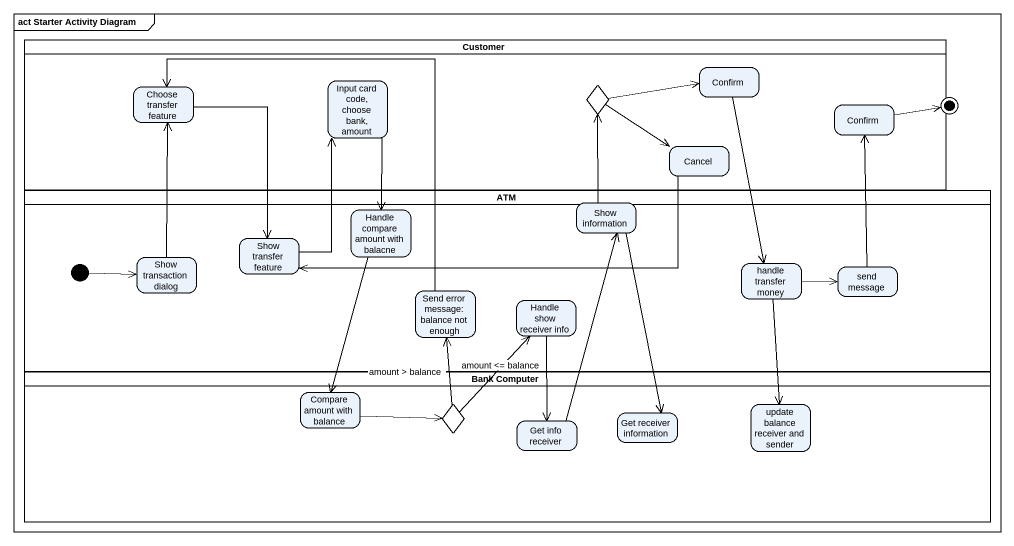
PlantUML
@startuml
mainframe act Starter Activity Diagram
hide empty description
state Customer <<partition>> {
  state "Input card code, choose bank, amount" as Input_card_code_choose_bank
  state choice1 <<choice>>
  state Confirm
  state "Choose transfer feature" as Choose_transfer_feature
  state "Confirm" as Confirm_2
  state Cancel
}
state final1 <<end>>
state ATM <<partition>> {
  state "Show transfer feature" as Show_transfer_feature
  state "Handle compare amount with balacne" as Handle_compare_amount_with
  state "Show information" as Show_information
  state "Show transaction dialog" as Show_transaction_dialog
  state "handle transfer money" as handle_transfer_money
  state "send message" as send_message
  state "Send error message: balance not enough" as Send_error_message_balance
  state "Handle show receiver info" as Handle_show_receiver_info
  [*] -right-> Show_transaction_dialog
}
state "Bank Computer" as Bank_Computer <<partition>> {
  state "Compare amount with balance" as Compare_amount_with_balance
  state choice2 <<choice>>
  state "Get info receiver" as Get_info_receiver
  state "Get receiver information" as Get_receiver_information
  state "update balance receiver and sender" as update_balance_receiver_and
}
Input_card_code_choose_bank --> Handle_compare_amount_with
choice1 -right-> Confirm
choice1 --> Cancel
Confirm --> handle_transfer_money
Choose_transfer_feature --> Show_transfer_feature
Confirm_2 -right-> final1
Cancel -left-> Show_transfer_feature
Show_transfer_feature -up-> Input_card_code_choose_bank
Handle_compare_amount_with --> Compare_amount_with_balance
Show_information -up-> choice1
Show_information --> Get_receiver_information
Show_transaction_dialog -up-> Choose_transfer_feature
handle_transfer_money -right-> send_message
handle_transfer_money --> update_balance_receiver_and
send_message -up-> Confirm_2
Send_error_message_balance -up-> Choose_transfer_feature
Handle_show_receiver_info --> Get_info_receiver
Compare_amount_with_balance -right-> choice2
choice2 -up-> Send_error_message_balance : amount > balance
choice2 -up-> Handle_show_receiver_info : amount <= balance
Get_info_receiver -up-> Show_information
@enduml
